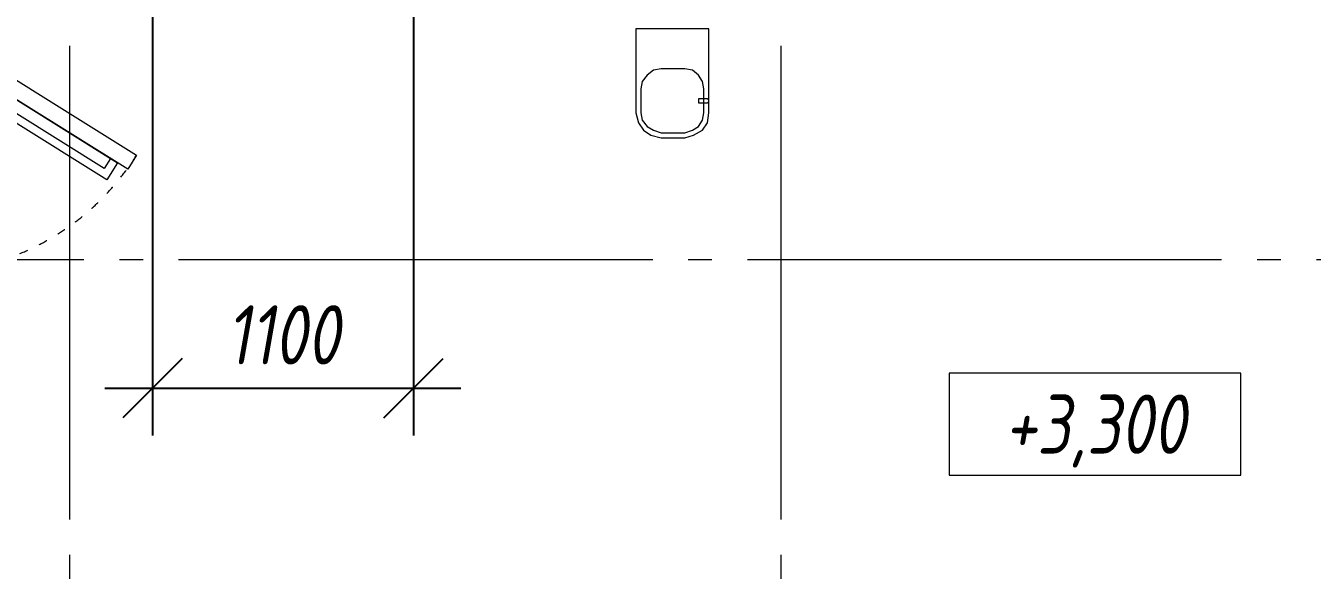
# Model space of a CAD drawing. Header units: millimetres. Extents: x -85420 to 1195317, y -69347 to 470418.
# Drawn here: x 456761 to 462189, y 56184 to 58564 of the extents above; entities that cross this region are included whole.
import ezdxf
from ezdxf.enums import TextEntityAlignment as Align

# ---------------------------------------------------------------- set-up
doc = ezdxf.new("R2010")
doc.units = ezdxf.units.MM
for name, pattern in [('ACAD_ISO03W100', [30, 12, -18]), ('GOST2.303 6', [12, 8, -1.5, 1, -1.5]), ('ГОСТ 2.303 5', [24, 20, -1.5, 1, -1.5]), ('осевая', [50.800000000000004, 31.75, -6.35, 6.35, -6.35])]:
    doc.linetypes.add(name, pattern=pattern)
for name, color, linetype, lineweight in [('+АР_Выноски', 4, 'Continuous', 9), ('+АР_Осевые линии', 252, 'GOST2.303 6', 9), ('+АР_Сантехника', 130, 'Continuous', 9), ('АР_Двери', 7, 'Continuous', 0), ('СПДС_РАЗМЕРЫ', 252, 'Continuous', 0)]:
    doc.layers.add(name, color=color, linetype=linetype, lineweight=lineweight)
doc.layers.add('ОСИ', color=7, linetype='осевая', lineweight=13, true_color=0x999999)
doc.styles.add('ГОСТ 2.304', font='CS_Gost2304.shx', dxfattribs={"oblique": 10})
doc.dimstyles.new('СПДС', dxfattribs={"dimscale": 100, "dimtxt": 2.5, "dimasz": 2.5, "dimexe": 2, "dimexo": 0.625, "dimgap": 1, "dimtad": 1, "dimdec": 0, "dimrnd": 5, "dimtxsty": 'ГОСТ 2.304', "dimblk": 'OBLIQUE', "dimblk1": 'OBLIQUE', "dimblk2": 'OBLIQUE', "dimcen": 2.5, "dimdle": 2, "dimadec": 0, "dimazin": 2, "dimtfac": 0.75, "dimtdec": 4, "dimtmove": 1, "dimatfit": 3, "dimfxl": 1, "dimtfill": 1, "dimtolj": 1, "dimarcsym": 1})

# ---------------------------------------------------------------- blocks, each defined once
blk = doc.blocks.new('A$C73726BED')
for points in [[(-282.9354296940893, 1896.324355923614), (-61.68031029171556, 1480.203997270103), (0, 1513.000000000015), (-221.2551194023737, 1929.120358653525)], [(-334.2186466207872, 1812.023447524), (-160.0784126125552, 1484.513300743011), (-85.15388843101003, 1524.351376913049), (-259.2941224392421, 1851.861523694038)], [(-286.8839761732121, 1797.551786471432), (-145.6067515599924, 1531.847971190567), (-101.5853931285227, 1555.254542663123), (-242.8626177417423, 1820.958357943988)], [(-85.73828986439575, -18.3836905468756), (-591.547994809861, -827.8484264909641), (-663.5110429047523, -782.8809232664895), (-157.701337959153, 26.58381267770393)], [(-2.398169440809284e-10, -13), (-558.9135552974036, -907.4486612869403), (-618.1558819499486, -870.4299470259637), (-59.24232665265068, 24.01871426108144)], [(-104.285464112628, -48.06537391231873), (-573.0008205616745, -798.1667431255942), (-615.282185291049, -771.7464141492184), (-146.5668288419416, -21.64504493594761)]]:
    blk.add_lwpolyline(points, close=True)
for points in [[(80, 1600.000000000015), (0, 1600.000000000015), (0, 1583.000000000015), (80, 1583.000000000015), (80, 1600.000000000015)], [(0, 1583.000000000015), (80, 1583.000000000015), (80, 1513.000000000015), (50, 1513.000000000015), (50, 1513.000000000015), (0, 1513.000000000015), (0, 1583.000000000015)], [(0, -83), (80, -83), (80, -13), (50, -13), (50, -13), (0, -13), (0, -83)], [(80, -100), (0, -100), (0, -83), (80, -83), (80, -100)]]:
    blk.add_lwpolyline(points)
at = {"linetype": 'ACAD_ISO03W100', "ltscale": 3}
for points in [[(-471.2854556929224, 1443.142727846411), (0, 1443.142727846411), (0, 1513.000000000015), (-471.2854556929224, 1513.000000000015)], [(0, -13), (-1054.714544307331, -12.99999999778794), (-1054.714544307331, 56.85727215581591), (1.600852783667506e-10, 56.85727215354564)]]:
    blk.add_lwpolyline(points, close=True, dxfattribs=at)
for points in [[(-385.9281835410744, 1443.142727846411), (-420.9281835410608, 1443.142727846411), (-420.928183541094, 1358.285455696284), (-50.00000000003325, 1358.285455696284), (-50.00000000000006, 1443.142727846411), (-85.00000000001363, 1443.142727846411)], [(-385.9281835410745, 1443.142727846411), (-385.9281835410804, 1393.285455696284), (-85.00000000001961, 1393.285455696284), (-85.0000000000137, 1443.142727846411)], [(-969.5033349099207, 56.85727215578422), (-1004.503334909845, 56.85727215586533), (-1004.503334909845, 141.7145443094692), (-49.9999999998207, 141.7145443071989), (-49.99999999998079, 56.85727215365327), (-84.99999999999099, 56.85727215373439)], [(-969.5033349099207, 56.85727215578905), (-969.5033349098445, 106.714544309391), (-84.99999999988664, 106.7145443072772), (-84.99999999999099, 56.85727215372955)]]:
    blk.add_lwpolyline(points, dxfattribs=at)
for centre, radius, start, end in [((0, 1513.000000000015), 471.2854556929224, 117.9999999999941, 269.999999999991), ((-2.398792275926098e-10, -13), 1054.714544307091, 89.99999999999099, 237.999999999879)]:
    blk.add_arc(centre, radius, start, end, dxfattribs=at)
blk = doc.blocks.new('_Oblique')
at = {"color": 0, "linetype": 'ByBlock', "lineweight": -2}
blk.add_line((-0.5, -0.5), (0.5, 0.5), dxfattribs=at)
blk = doc.blocks.new('*D289')
at = {"layer": 'Defpoints', "color": 0, "ltscale": 100, "transparency": 16777216}
for p in [(457295.7792479219, 58726.41350436819), (458396.8067316476, 58718.91443206799), (458396.8067316476, 57033.57423926747)]:
    blk.add_point(p, dxfattribs=at)
at = {"layer": 'СПДС_РАЗМЕРЫ', "color": 0, "lineweight": -2, "ltscale": 100, "transparency": 16777216}
for p, q in [((457295.7792479219, 58663.91350436819), (457295.7792479219, 56833.57423926747)), ((458396.8067316476, 58656.41443206799), (458396.8067316476, 56833.57423926747)), ((457095.7792479219, 57033.57423926747), (458596.8067316476, 57033.57423926747))]:
    blk.add_line(p, q, dxfattribs=at)
at = {"layer": 'СПДС_РАЗМЕРЫ', "color": 0, "lineweight": -2, "ltscale": 100, "transparency": 16777216, "xscale": 250, "yscale": 250, "zscale": 250, "rotation": 180}
blk.add_blockref('_Oblique', (457295.7792479219, 57033.57423926747), dxfattribs=at)
at = {"layer": 'СПДС_РАЗМЕРЫ', "color": 0, "lineweight": -2, "ltscale": 100, "transparency": 16777216, "xscale": 250, "yscale": 250, "zscale": 250}
blk.add_blockref('_Oblique', (458396.8067316476, 57033.57423926747), dxfattribs=at)
at = {"layer": 'СПДС_РАЗМЕРЫ', "color": 0, "ltscale": 100, "transparency": 16777216, "insert": (457846.2929897847, 57258.57423932997), "char_height": 250, "attachment_point": 5, "style": 'ГОСТ 2.304', "bg_fill": 3, "box_fill_scale": 1.1, "bg_fill_color": 256, "bg_fill_true_color": 13158600, "bg_fill_transparency": 0}
blk.add_mtext('\\A1;1100', dxfattribs=at)
blk = doc.blocks.new('A$C314F1C93')
at = {"layer": '+АР_Осевые линии', "linetype": 'ГОСТ 2.303 5', "lineweight": 0, "ltscale": 100}
for p, q in [((26540.00000000047, 64752.65710872156), (26540.00000000047, -9752.23746942038)), ((29540.00000000047, 64752.65710872156), (29540.00000000047, -9752.23746942038))]:
    blk.add_line(p, q, dxfattribs=at)
blk.add_lwpolyline([(-4199.99999999968, 42249.99999999988), (75280.00000000006, 42249.99999999988)], dxfattribs=at)

msp = doc.modelspace()

# ---------------------------------------------------------------- wipeouts: each hides what was drawn before it
at = {"color": 7, "ltscale": 100, "true_color": 0xffffff}
msp.add_wipeout([(460657.6353296118, 56666.46189092996), (461887.6353296118, 56666.46189092996), (461887.6353296118, 57096.46189092996), (460657.6353296118, 57096.46189092996)], dxfattribs=at).dxf.layer = '+АР_Выноски'

# ---------------------------------------------------------------- next in the draw order: linework, layer by layer
at = {"layer": '+АР_Выноски', "linetype": 'Continuous', "ltscale": 100}
msp.add_lwpolyline([(460657.6353296118, 56666.46189092996), (461887.6353296118, 56666.46189092996), (461887.6353296118, 57096.46189092996), (460657.6353296118, 57096.46189092996), (460657.6353296118, 56666.46189092996)], dxfattribs=at)

# ---------------------------------------------------------------- next in the draw order: texts
at = {"layer": '+АР_Выноски', "linetype": 'Continuous', "ltscale": 100, "style": 'ГОСТ 2.304', "oblique": 9.999999999999996}
msp.add_text('+3,300', height=250, dxfattribs=at).set_placement((461272.6353296118, 56881.46189092996), align=Align.MIDDLE_CENTER)

# ---------------------------------------------------------------- next in the draw order: block references
at = {"layer": 'ОСИ', "ltscale": 40}
msp.add_blockref('A$C314F1C93', (430406.3725916118, 15326.41521031433, 4.999999999999952e-09), dxfattribs=at)

# ---------------------------------------------------------------- next in the draw order: linework, layer by layer
at = {"layer": '+АР_Сантехника', "ltscale": 100, "transparency": 33554687, "elevation": 4.999999999999952e-09}
for points in [[(459335.6349741015, 58550.90270855866), (459335.6349741015, 58196.36201082479), (459346.2178767975, 58154.02770855866), (459367.385027931, 58122.27900046977), (459399.1350817605, 58101.11050359468), (459441.468038287, 58090.5276008987), (459542.0096511235, 58090.5276008987), (459579.0511563019, 58101.11050359468), (459616.0926614794, 58122.27900046977), (459637.259812612, 58154.02770855866), (459642.551263961, 58196.36201082479), (459642.551263961, 58550.90270855866)], [(459489.0924461604, 58381.57088245387), (459441.468038287, 58381.57088245387), (459409.7179844574, 58376.27943110588), (459383.259381975, 58355.11362571298), (459362.0922308424, 58328.65367749176), (459356.8007794935, 58296.90496940195), (459356.8007794935, 58196.36201082479), (459362.0922308424, 58164.61330273497), (459383.259381975, 58138.15335451375), (459409.7179844574, 58122.27900046977), (459441.468038287, 58111.69609777286), (459542.0096511235, 58111.69609777286), (459573.7597049539, 58122.27900046977), (459600.2169616939, 58138.15335451375), (459616.0926614794, 58164.61330273497), (459621.3841128274, 58196.36201082479), (459621.3841128274, 58296.90496940195), (459616.0926614794, 58328.65367749176), (459600.2169616939, 58355.11362571298), (459573.7597049539, 58376.27943110588), (459542.0096511235, 58381.57088245387)], [(459600.2183074345, 58254.57066713582), (459600.2183074345, 58238.69631309091), (459637.259812612, 58238.69631309091), (459642.551263961, 58243.98776443891), (459642.551263961, 58249.27921578783), (459642.551263961, 58249.27921578783), (459637.259812612, 58254.57066713582)]]:
    msp.add_lwpolyline(points, close=True, dxfattribs=at)

# ---------------------------------------------------------------- next in the draw order: dimensions: what is measured, and where the dimension line sits
at = {"layer": 'СПДС_РАЗМЕРЫ', "ltscale": 100}
dim = msp.add_linear_dim(base=(458396.8067316476, 57033.57423926747, 4.999999999999952e-09), p1=(457295.7792479219, 58726.41350436819, 4.999999999999952e-09), p2=(458396.8067316476, 58718.91443206799, 4.999999999999952e-09), dimstyle='СПДС', dxfattribs=at)
dim.commit()
dim.dimension.update_dxf_attribs({"geometry": '*D289', "text_midpoint": (457846.2929897847, 57258.57423932997, 4.999999999999952e-09)})

# ---------------------------------------------------------------- next in the draw order: wipeouts: each hides what was drawn before it
at = {"color": 7, "ltscale": 100, "true_color": 0xffffff}
msp.add_wipeout([(460657.63532961195, 56666.46189092996), (461887.63532961195, 56666.46189092996), (461887.63532961195, 57096.46189092996), (460657.63532961195, 57096.46189092996)], dxfattribs=at).dxf.layer = '+АР_Выноски'

# ---------------------------------------------------------------- next in the draw order: linework, layer by layer
at = {"layer": '+АР_Выноски', "linetype": 'Continuous', "ltscale": 100}
msp.add_lwpolyline([(460657.6353296119, 56666.46189092996), (461887.6353296119, 56666.46189092996), (461887.6353296119, 57096.46189092996), (460657.6353296119, 57096.46189092996), (460657.6353296119, 56666.46189092996)], dxfattribs=at)

# ---------------------------------------------------------------- next in the draw order: block references
at = {"layer": 'АР_Двери', "rotation": 90}
msp.add_blockref('A$C73726BED', (456321.0334310934, 58576.41524489672, 4.999999999999952e-09), dxfattribs=at)

# ---------------------------------------------------------------- next in the draw order: texts
at = {"layer": '+АР_Выноски', "linetype": 'Continuous', "ltscale": 100, "style": 'ГОСТ 2.304', "oblique": 9.999999999999996}
msp.add_text('+3,300', height=250, dxfattribs=at).set_placement((461272.6353296119, 56881.46189092996), align=Align.MIDDLE_CENTER)

doc.saveas('drawing.dxf')
